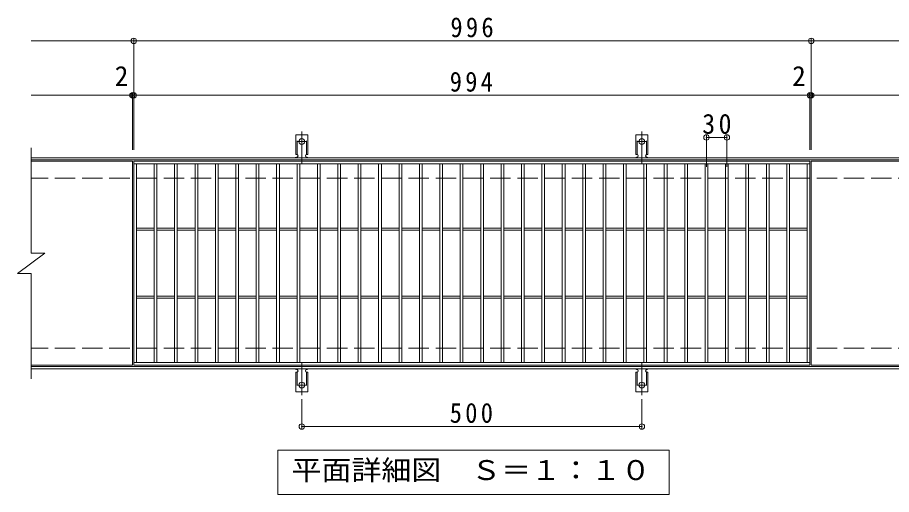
# Model space of a CAD drawing. Units: millimetres on the paper, enlarged 2 times, with parts at other scales. Extents: x -303 to 336, y -274 to 236.
# Drawn here: x -135 to 122, y 95.4 to 235.7 of the extents above; entities that cross this region are included whole.
import ezdxf
from ezdxf.enums import TextEntityAlignment as Align

# ---------------------------------------------------------------- set-up
doc = ezdxf.new("R2010")
doc.units = ezdxf.units.MM
doc.header["$LTSCALE"] = 2
doc.header["$PDMODE"] = 32
doc.header["$PDSIZE"] = 1.6
for name, pattern in [('CHAIN2', [12, 9, -1, 1, -1]), ('DASHED2', [3, 2, -1]), ('DASHED3', [4, 3, -1])]:
    doc.linetypes.add(name, pattern=pattern)
for name, color, linetype, lineweight in [('C-1', 2, 'Continuous', 9), ('C-2', 3, 'Continuous', 9), ('C-4', 7, 'Continuous', 9), ('C-5', 7, 'Continuous', 9), ('C-A', 3, 'Continuous', 9)]:
    doc.layers.add(name, color=color, linetype=linetype, lineweight=lineweight)
doc.styles.add('ＭＳ ゴシック', font='')
doc.styles.get('ＭＳ ゴシック').set_extended_font_data('MS Gothic')

msp = doc.modelspace()

# ---------------------------------------------------------------- linework, layer by layer
at = {"layer": 'C-1'}
for p, q in [((130.022, 194.433), (-130.978, 194.433)), ((130.022, 193.832), (-130.978, 193.832)), ((130.022, 133.032), (-130.978, 133.032)), ((130.022, 132.432), (-130.978, 132.432))]:
    msp.add_line(p, q, dxfattribs=at)
at = {"layer": 'C-1', "linetype": 'DASHED3'}
for p, q in [((130.022, 188.432), (-130.978, 188.432)), ((130.022, 138.432), (-130.978, 138.432))]:
    msp.add_line(p, q, dxfattribs=at)
at = {"layer": 'C-2'}
for p, q in [((-130.978, 197.433), (-130.978, 166.433)), ((-101.178, 193.432), (-130.978, 193.432)), ((-101.178, 193.432), (-101.178, 133.432)), ((98.022, 193.432), (98.022, 133.432)), ((98.422, 193.433), (98.422, 133.432)), ((130.022, 193.433), (98.422, 193.433)), ((-100.778, 192.632), (98.022, 192.632)), ((-99.978, 134.232), (-99.978, 192.632)), ((-94.778, 134.232), (-94.778, 192.632)), ((-93.978, 134.232), (-93.978, 192.632)), ((-88.778, 134.232), (-88.778, 192.632)), ((-87.978, 134.232), (-87.978, 192.632)), ((-82.778, 134.232), (-82.778, 192.632)), ((-81.978, 134.232), (-81.978, 192.632)), ((-76.778, 134.232), (-76.778, 192.632)), ((-75.978, 134.232), (-75.978, 192.632)), ((-70.778, 134.232), (-70.778, 192.632)), ((-69.978, 134.232), (-69.978, 192.632)), ((-64.778, 134.232), (-64.778, 192.632)), ((-63.978, 134.232), (-63.978, 192.632)), ((-58.778, 134.232), (-58.778, 192.632)), ((-57.978, 134.232), (-57.978, 192.632)), ((-52.778, 134.232), (-52.778, 192.632)), ((-51.978, 134.232), (-51.978, 192.632)), ((-46.778, 134.232), (-46.778, 192.632)), ((-45.978, 134.232), (-45.978, 192.632)), ((-40.778, 134.232), (-40.778, 192.632)), ((-39.978, 134.232), (-39.978, 192.632)), ((-34.778, 134.232), (-34.778, 192.632)), ((-33.978, 134.232), (-33.978, 192.632)), ((-28.778, 134.232), (-28.778, 192.632)), ((-27.978, 134.232), (-27.978, 192.632)), ((-22.778, 134.232), (-22.778, 192.632)), ((-21.978, 134.232), (-21.978, 192.632)), ((-16.778, 134.232), (-16.778, 192.632)), ((-15.978, 134.232), (-15.978, 192.632)), ((-10.778, 134.232), (-10.778, 192.632)), ((-9.978, 134.232), (-9.978, 192.632)), ((-4.778, 134.232), (-4.778, 192.632)), ((-3.978, 134.232), (-3.978, 192.632)), ((1.222, 134.232), (1.222, 192.632)), ((2.022, 134.232), (2.022, 192.632)), ((7.222, 134.232), (7.222, 192.632)), ((8.022, 134.232), (8.022, 192.632)), ((13.222, 134.232), (13.222, 192.632)), ((14.022, 134.232), (14.022, 192.632)), ((19.222, 134.232), (19.222, 192.632)), ((20.022, 134.232), (20.022, 192.632)), ((25.222, 134.232), (25.222, 192.632)), ((26.022, 134.232), (26.022, 192.632)), ((31.222, 134.232), (31.222, 192.632)), ((32.022, 134.232), (32.022, 192.632)), ((37.222, 134.232), (37.222, 192.632)), ((38.022, 134.232), (38.022, 192.632)), ((43.222, 134.232), (43.222, 192.632)), ((44.022, 134.232), (44.022, 192.632)), ((49.222, 134.232), (49.222, 192.632)), ((50.022, 134.232), (50.022, 192.632)), ((55.222, 134.232), (55.222, 192.632)), ((56.022, 134.232), (56.022, 192.632)), ((61.222, 134.232), (61.222, 192.632)), ((62.022, 134.232), (62.022, 192.632)), ((67.222, 134.232), (67.222, 192.632)), ((68.022, 134.232), (68.022, 192.632)), ((73.222, 134.232), (73.222, 192.632)), ((74.022, 134.232), (74.022, 192.632)), ((79.222, 134.232), (79.222, 192.632)), ((80.022, 134.232), (80.022, 192.632)), ((85.222, 134.232), (85.222, 192.632)), ((86.022, 134.232), (86.022, 192.632)), ((91.222, 134.232), (91.222, 192.632)), ((92.022, 134.232), (92.022, 192.632)), ((97.222, 134.232), (97.222, 192.632)), ((-99.978, 173.732), (-94.778, 173.732)), ((-99.978, 173.132), (-94.778, 173.132)), ((-93.978, 173.732), (-88.778, 173.732)), ((-93.978, 173.132), (-88.778, 173.132)), ((-87.978, 173.732), (-82.778, 173.732)), ((-87.978, 173.132), (-82.778, 173.132)), ((-81.978, 173.732), (-76.778, 173.732)), ((-81.978, 173.132), (-76.778, 173.132)), ((-75.978, 173.732), (-70.778, 173.732)), ((-75.978, 173.132), (-70.778, 173.132)), ((-69.978, 173.732), (-64.778, 173.732)), ((-69.978, 173.132), (-64.778, 173.132)), ((-63.978, 173.732), (-58.778, 173.732)), ((-63.978, 173.132), (-58.778, 173.132)), ((-57.978, 173.732), (-52.778, 173.732)), ((-57.978, 173.132), (-52.778, 173.132)), ((-51.978, 173.732), (-46.778, 173.732)), ((-51.978, 173.132), (-46.778, 173.132)), ((-45.978, 173.732), (-40.778, 173.732)), ((-45.978, 173.132), (-40.778, 173.132)), ((-39.978, 173.732), (-34.778, 173.732)), ((-39.978, 173.132), (-34.778, 173.132)), ((-33.978, 173.732), (-28.778, 173.732)), ((-33.978, 173.132), (-28.778, 173.132)), ((-27.978, 173.732), (-22.778, 173.732)), ((-27.978, 173.132), (-22.778, 173.132)), ((-21.978, 173.732), (-16.778, 173.732)), ((-21.978, 173.132), (-16.778, 173.132)), ((-15.978, 173.732), (-10.778, 173.732)), ((-15.978, 173.132), (-10.778, 173.132)), ((-9.978, 173.732), (-4.778, 173.732)), ((-9.978, 173.132), (-4.778, 173.132)), ((-3.978, 173.732), (1.222, 173.732)), ((-3.978, 173.132), (1.222, 173.132)), ((2.022, 173.732), (7.222, 173.732)), ((2.022, 173.132), (7.222, 173.132)), ((8.022, 173.732), (13.222, 173.732)), ((8.022, 173.132), (13.222, 173.132)), ((14.022, 173.732), (19.222, 173.732)), ((14.022, 173.132), (19.222, 173.132)), ((20.022, 173.732), (25.222, 173.732)), ((20.022, 173.132), (25.222, 173.132)), ((26.022, 173.732), (31.222, 173.732)), ((26.022, 173.132), (31.222, 173.132)), ((32.022, 173.732), (37.222, 173.732)), ((32.022, 173.132), (37.222, 173.132)), ((38.022, 173.732), (43.222, 173.732)), ((38.022, 173.132), (43.222, 173.132)), ((44.022, 173.732), (49.222, 173.732)), ((44.022, 173.132), (49.222, 173.132)), ((50.022, 173.732), (55.222, 173.732)), ((50.022, 173.132), (55.222, 173.132)), ((56.022, 173.732), (61.222, 173.732)), ((56.022, 173.132), (61.222, 173.132)), ((62.022, 173.732), (67.222, 173.732)), ((62.022, 173.132), (67.222, 173.132)), ((68.022, 173.732), (73.222, 173.732)), ((68.022, 173.132), (73.222, 173.132)), ((74.022, 173.732), (79.222, 173.732)), ((74.022, 173.132), (79.222, 173.132)), ((80.022, 173.732), (85.222, 173.732)), ((80.022, 173.132), (85.222, 173.132)), ((86.022, 173.732), (91.222, 173.732)), ((86.022, 173.132), (91.222, 173.132)), ((92.022, 173.732), (97.222, 173.732)), ((92.022, 173.132), (97.222, 173.132)), ((-134.978, 160.432), (-126.978, 166.433)), ((-130.978, 166.433), (-126.978, 166.433)), ((-134.978, 160.432), (-130.978, 160.432)), ((-130.978, 160.432), (-130.978, 129.432)), ((-99.978, 153.732), (-94.778, 153.732)), ((-99.978, 153.132), (-94.778, 153.132)), ((-93.978, 153.732), (-88.778, 153.732)), ((-93.978, 153.132), (-88.778, 153.132)), ((-87.978, 153.732), (-82.778, 153.732)), ((-87.978, 153.132), (-82.778, 153.132)), ((-81.978, 153.732), (-76.778, 153.732)), ((-81.978, 153.132), (-76.778, 153.132)), ((-75.978, 153.732), (-70.778, 153.732)), ((-75.978, 153.132), (-70.778, 153.132)), ((-69.978, 153.732), (-64.778, 153.732)), ((-69.978, 153.132), (-64.778, 153.132)), ((-63.978, 153.732), (-58.778, 153.732)), ((-63.978, 153.132), (-58.778, 153.132)), ((-57.978, 153.732), (-52.778, 153.732)), ((-57.978, 153.132), (-52.778, 153.132)), ((-51.978, 153.732), (-46.778, 153.732)), ((-51.978, 153.132), (-46.778, 153.132)), ((-45.978, 153.732), (-40.778, 153.732)), ((-45.978, 153.132), (-40.778, 153.132)), ((-39.978, 153.732), (-34.778, 153.732)), ((-39.978, 153.132), (-34.778, 153.132)), ((-33.978, 153.732), (-28.778, 153.732)), ((-33.978, 153.132), (-28.778, 153.132)), ((-27.978, 153.732), (-22.778, 153.732)), ((-27.978, 153.132), (-22.778, 153.132)), ((-21.978, 153.732), (-16.778, 153.732)), ((-21.978, 153.132), (-16.778, 153.132)), ((-15.978, 153.732), (-10.778, 153.732)), ((-15.978, 153.132), (-10.778, 153.132)), ((-9.978, 153.732), (-4.778, 153.732)), ((-9.978, 153.132), (-4.778, 153.132)), ((-3.978, 153.732), (1.222, 153.732)), ((-3.978, 153.132), (1.222, 153.132)), ((2.022, 153.732), (7.222, 153.732)), ((2.022, 153.132), (7.222, 153.132)), ((8.022, 153.732), (13.222, 153.732)), ((8.022, 153.132), (13.222, 153.132)), ((14.022, 153.732), (19.222, 153.732)), ((14.022, 153.132), (19.222, 153.132)), ((20.022, 153.732), (25.222, 153.732)), ((20.022, 153.132), (25.222, 153.132)), ((26.022, 153.732), (31.222, 153.732)), ((26.022, 153.132), (31.222, 153.132)), ((32.022, 153.732), (37.222, 153.732)), ((32.022, 153.132), (37.222, 153.132)), ((38.022, 153.732), (43.222, 153.732)), ((38.022, 153.132), (43.222, 153.132)), ((44.022, 153.732), (49.222, 153.732)), ((44.022, 153.132), (49.222, 153.132)), ((50.022, 153.732), (55.222, 153.732)), ((50.022, 153.132), (55.222, 153.132)), ((56.022, 153.732), (61.222, 153.732)), ((56.022, 153.132), (61.222, 153.132)), ((62.022, 153.732), (67.222, 153.732)), ((62.022, 153.132), (67.222, 153.132)), ((68.022, 153.732), (73.222, 153.732)), ((68.022, 153.132), (73.222, 153.132)), ((74.022, 153.732), (79.222, 153.732)), ((74.022, 153.132), (79.222, 153.132)), ((80.022, 153.732), (85.222, 153.732)), ((80.022, 153.132), (85.222, 153.132)), ((86.022, 153.732), (91.222, 153.732)), ((86.022, 153.132), (91.222, 153.132)), ((92.022, 153.732), (97.222, 153.732)), ((92.022, 153.132), (97.222, 153.132)), ((98.022, 134.232), (-100.778, 134.232)), ((-101.178, 133.432), (-130.978, 133.432)), ((98.022, 133.432), (-100.778, 133.432)), ((130.022, 133.432), (98.422, 133.432))]:
    msp.add_line(p, q, dxfattribs=at)
msp.add_lwpolyline([(-100.778, 133.432), (-100.778, 193.432), (98.022, 193.432)], dxfattribs=at)
at = {"layer": 'C-4'}
for p, q in [((-130.978, 228.832), (130.022, 228.832)), ((-100.778, 196.832), (-100.778, 229.432)), ((98.422, 196.832), (98.422, 229.432)), ((-101.178, 196.832), (-101.178, 213.432)), ((98.022, 196.832), (98.022, 213.432)), ((-130.978, 212.832), (130.022, 212.832)), ((67.622, 191.833), (67.622, 201.033)), ((73.622, 191.833), (73.622, 201.033)), ((67.622, 200.433), (73.622, 200.433)), ((-51.378, 123.488), (-51.378, 114.832)), ((48.622, 123.488), (48.622, 114.832)), ((-51.378, 115.432), (48.622, 115.432))]:
    msp.add_line(p, q, dxfattribs=at)
for p in [(-100.778, 228.832), (98.422, 228.832), (-101.178, 212.832), (-100.778, 212.832), (98.022, 212.832), (98.422, 212.832), (67.622, 200.433), (73.622, 200.433), (-51.378, 115.432), (48.622, 115.432)]:
    msp.add_point(p, dxfattribs=at)
at = {"layer": 'C-5'}
msp.add_lwpolyline([(-58.378, 95.432), (-58.378, 108.432), (56.622, 108.432), (56.622, 95.432)], close=True, dxfattribs=at)
at = {"layer": 'C-A'}
for p, q in [((-53.128, 195.432), (-53.128, 201.232)), ((-49.628, 201.232), (-53.128, 201.232)), ((-49.628, 195.432), (-49.628, 201.232)), ((46.872, 195.432), (46.872, 201.232)), ((50.372, 201.232), (46.872, 201.232)), ((50.372, 195.432), (50.372, 201.232)), ((-53.128, 195.432), (-52.878, 195.432)), ((-49.628, 195.432), (-49.878, 195.432)), ((46.872, 195.432), (47.122, 195.432)), ((50.372, 195.432), (50.122, 195.432)), ((-52.978, 194.632), (-52.878, 194.632)), ((-49.879, 194.632), (-49.777, 194.632)), ((47.022, 194.632), (47.122, 194.632)), ((50.121, 194.632), (50.223, 194.632)), ((-53.128, 131.432), (-52.878, 131.432)), ((-53.128, 131.432), (-53.128, 125.632)), ((-52.978, 132.232), (-52.878, 132.232)), ((-49.879, 132.232), (-49.777, 132.232)), ((-49.628, 131.432), (-49.878, 131.432)), ((-49.628, 131.432), (-49.628, 125.632)), ((46.872, 131.432), (47.122, 131.432)), ((46.872, 131.432), (46.872, 125.632)), ((47.022, 132.232), (47.122, 132.232)), ((50.121, 132.232), (50.223, 132.232)), ((50.372, 131.432), (50.122, 131.432)), ((50.372, 131.432), (50.372, 125.632)), ((-49.628, 125.632), (-53.128, 125.632)), ((50.372, 125.632), (46.872, 125.632))]:
    msp.add_line(p, q, dxfattribs=at)
at = {"layer": 'C-A', "linetype": 'DASHED2'}
for p, q in [((-52.728, 195.403), (-52.728, 201.232)), ((-50.028, 195.403), (-50.028, 201.232)), ((47.272, 195.403), (47.272, 201.232)), ((49.972, 195.403), (49.972, 201.232)), ((-52.728, 131.461), (-52.728, 125.632)), ((-50.028, 131.461), (-50.028, 125.632)), ((47.272, 131.461), (47.272, 125.632)), ((49.972, 131.461), (49.972, 125.632))]:
    msp.add_line(p, q, dxfattribs=at)
at = {"layer": 'C-A', "color": 7, "linetype": 'CHAIN2'}
for p, q in [((-51.378, 192.739), (-51.378, 202.219)), ((48.622, 192.739), (48.622, 202.219)), ((-52.533, 199.232), (-50.223, 199.232)), ((47.467, 199.232), (49.777, 199.232)), ((-51.378, 134.126), (-51.378, 124.646)), ((48.622, 134.126), (48.622, 124.646)), ((-52.533, 127.632), (-50.223, 127.632)), ((47.467, 127.632), (49.777, 127.632))]:
    msp.add_line(p, q, dxfattribs=at)
at = {"layer": 'C-A'}
for centre in [(-51.378, 199.232), (48.622, 199.232), (-51.378, 127.632), (48.622, 127.632)]:
    msp.add_circle(centre, 0.85, dxfattribs=at)
for centre, start, end in [((-52.878, 195.032), 270, 90), ((-49.878, 195.032), 90, 269.8667), ((47.122, 195.032), 270, 90), ((50.122, 195.032), 90, 269.8667), ((-52.978, 194.232), 90.27596, 150.00047), ((-49.778, 194.232), 29.99927, 89.75836), ((47.022, 194.232), 90.27596, 150.00047), ((50.222, 194.232), 29.99927, 89.75836), ((-52.978, 132.632), 209.99951, 269.72403), ((-52.878, 131.832), 270, 90), ((-49.878, 131.832), 90.13329, 270), ((-49.778, 132.632), 270.24162, 330.00072), ((47.022, 132.632), 209.99951, 269.72403), ((47.122, 131.832), 270, 90), ((50.122, 131.832), 90.13329, 270), ((50.222, 132.632), 270.24162, 330.00072)]:
    msp.add_arc(centre, 0.4, start, end, dxfattribs=at)

# ---------------------------------------------------------------- texts
at = {"layer": 'C-4', "color": 2, "style": 'ＭＳ ゴシック'}
for p in [(-106.371, 213.832), (92.829, 213.832)]:
    msp.add_text('2', height=5.865, dxfattribs=at).set_placement(p, align=Align.BOTTOM_LEFT)
at = {"layer": 'C-4', "color": 2, "char_height": 5.865, "attachment_point": 7, "style": 'ＭＳ ゴシック'}
for s, insert in [('\\T1.27;\\W0.9;996', (-7.678, 229.832)), ('\\T1.27;\\W0.9;994', (-7.878, 213.832)), ('\\T1.27;\\W0.95;30', (66.372, 201.433)), ('\\T1.27;\\W0.9;500', (-7.878, 116.432))]:
    msp.add_mtext(s, dxfattribs=dict(at, insert=insert))
at = {"layer": 'C-5', "color": 2, "style": 'ＭＳ ゴシック', "width": 1.1}
msp.add_text('平面詳細図\u3000Ｓ＝１：１０', height=5.865, dxfattribs=at).set_placement((-54.378, 97.932), align=Align.BOTTOM_LEFT)

doc.saveas('drawing.dxf')
